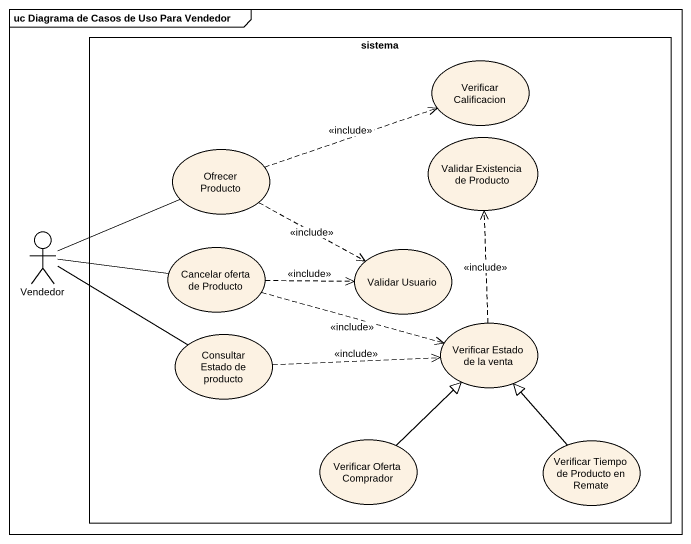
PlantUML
@startuml
mainframe uc Diagrama de Casos de Uso Para Vendedor
rectangle sistema {
  usecase "Verificar Calificacion" as Verificar_Calificacion
  usecase "Ofrecer Producto" as Ofrecer_Producto
  usecase "Validar Existencia de Producto" as Validar_Existencia_de
  usecase "Cancelar oferta de Producto" as Cancelar_oferta_de_Producto
  usecase "Validar Usuario" as Validar_Usuario
  usecase "Verificar Estado de la venta" as Verificar_Estado_de_la_venta
  usecase "Consultar Estado de producto" as Consultar_Estado_de_producto
  usecase "Verificar Oferta Comprador" as Verificar_Oferta_Comprador
  usecase "Verificar Tiempo de Producto en Remate" as Verificar_Tiempo_de
}
actor Vendedor
Ofrecer_Producto .right.> Verificar_Calificacion : <<include>>
Ofrecer_Producto .right.> Validar_Usuario : <<include>>
Vendedor -right- Ofrecer_Producto
Vendedor -right- Cancelar_oferta_de_Producto
Vendedor -right- Consultar_Estado_de_producto
Cancelar_oferta_de_Producto .right.> Validar_Usuario : <<include>>
Cancelar_oferta_de_Producto .right.> Verificar_Estado_de_la_venta : <<include>>
Verificar_Estado_de_la_venta .up.> Validar_Existencia_de : <<include>>
Consultar_Estado_de_producto .right.> Verificar_Estado_de_la_venta : <<include>>
Verificar_Oferta_Comprador -up-|> Verificar_Estado_de_la_venta
Verificar_Tiempo_de -up-|> Verificar_Estado_de_la_venta
@enduml
